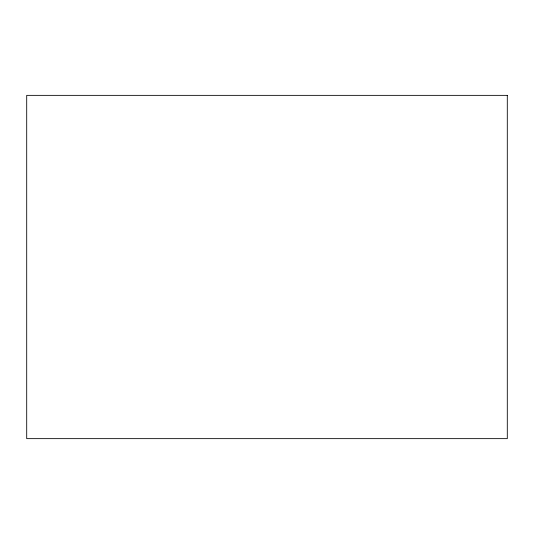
<?xml version="1.0" encoding="UTF-8"?>
<svg xmlns="http://www.w3.org/2000/svg" width="534" height="534" viewBox="0 0 534 534"><rect width="100%" height="100%" fill="white"/><g stroke="black" fill="none" stroke-linecap="round" stroke-linejoin="round"><path stroke-width="0.8" d="M507.3 95.359L26.7 95.359L26.7 438.641L507.3 438.641L507.3 95.359"/></g></svg>
